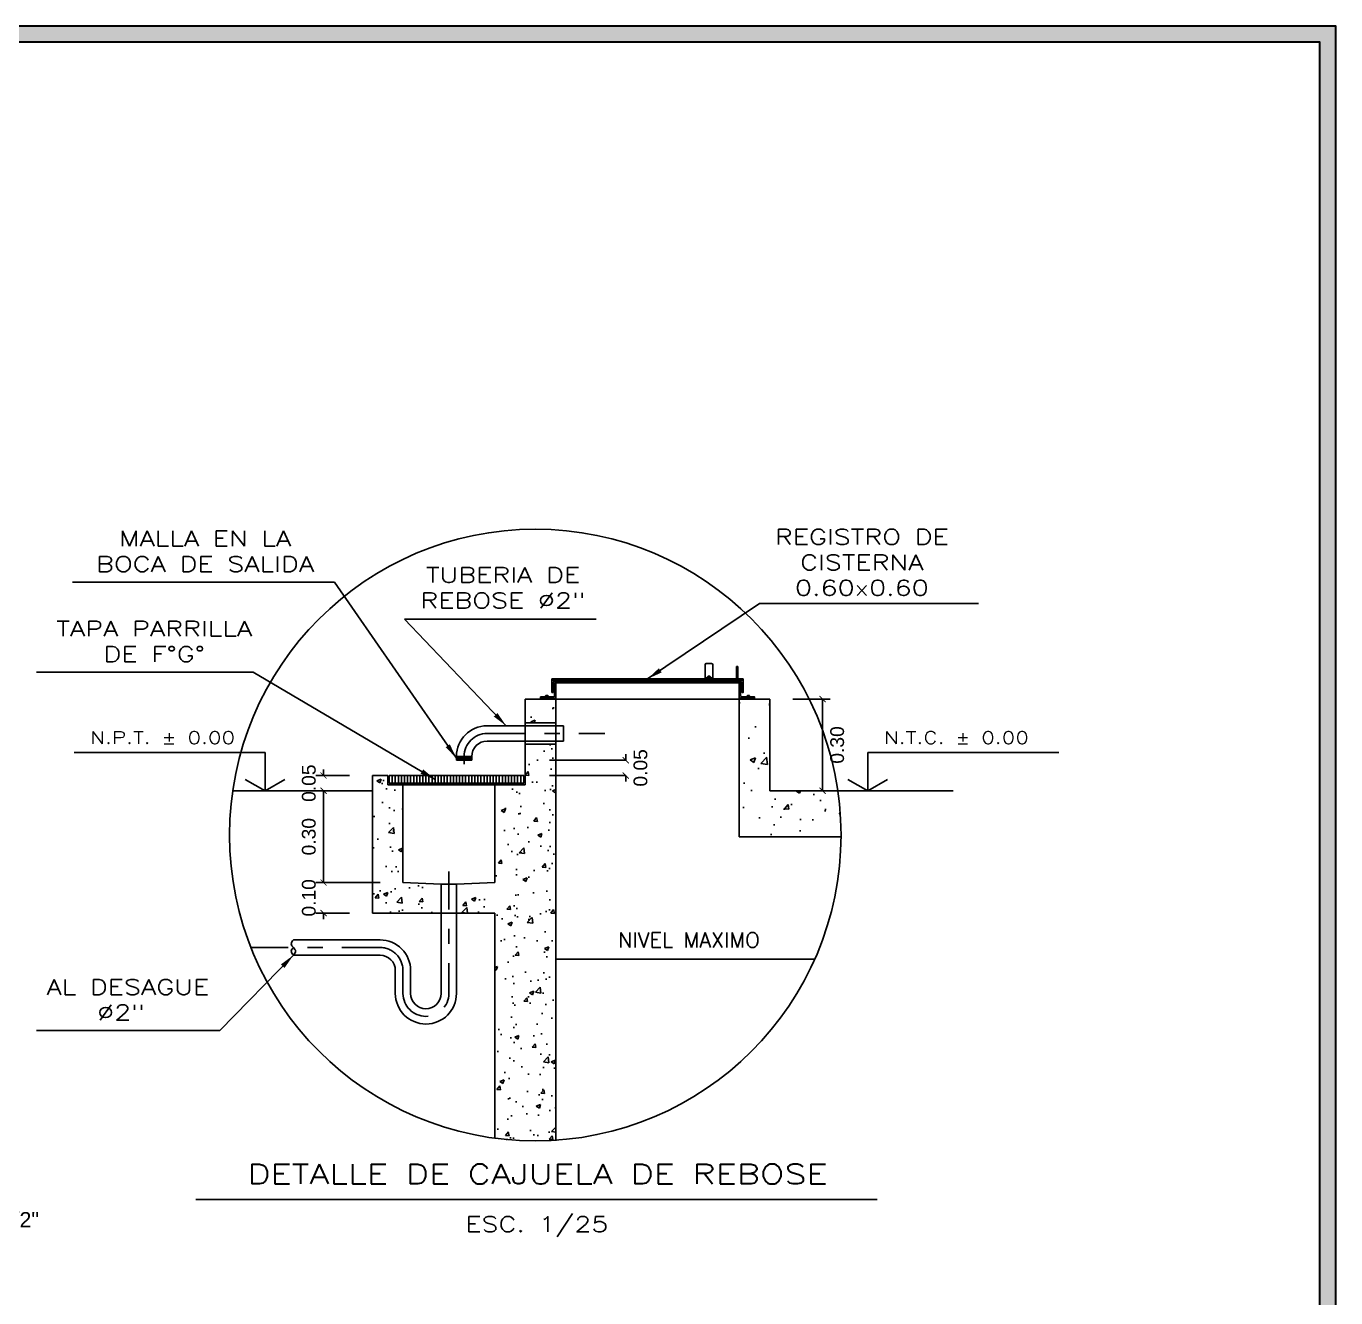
# Model space of a CAD drawing. Header units: metres. Extents: x 1996 to 3973, y 1777 to 3610.
# Drawn here: x 2076.35 to 2084.92, y 1797.08 to 1805.4 of the extents above; entities that cross this region are included whole.
import ezdxf

# ---------------------------------------------------------------- set-up
doc = ezdxf.new("R2010")
doc.units = ezdxf.units.M
doc.linetypes.add('DASHDOT', pattern=[1, 0.5, -0.25, 0, -0.25])
for name, color, linetype in [('0.1', 24, 'Continuous'), ('0.2', 2, 'Continuous'), ('0.3', 3, 'Continuous'), ('0.4', 4, 'Continuous'), ('0.5', 40, 'Continuous'), ('0.5B', 40, 'Continuous'), ('AMBIENTES', 2, 'Continuous'), ('DIMENCIONES', 1, 'Continuous'), ('EJES', 21, 'DASHDOT'), ('PUNTOS', 3, 'Continuous'), ('VIVIENDA1', 7, 'Continuous')]:
    doc.layers.add(name, color=color, linetype=linetype)
doc.styles.add('ARIAL', font='arial.ttf')
doc.styles.add('F-80', font='arial.ttf', dxfattribs={"height": 0.1})
doc.styles.add('L-80', font='stylu.ttf', dxfattribs={"height": 0.1})
doc.styles.add('R80-50', font='ROMANS.shx', dxfattribs={"width": 1.3, "height": 0.075})
doc.dimstyles.new('NOTA', dxfattribs={"dimtxt": 0.18, "dimasz": 0.18, "dimexe": 0.08, "dimexo": 0.1, "dimgap": 0.09, "dimtad": 1, "dimtoh": 1, "dimzin": 0, "dimdsep": 46, "dimtxsty": 'L-80', "dimcen": 0.09, "dimdle": 0.1, "dimclrd": 7, "dimclrt": 4, "dimadec": 0, "dimazin": 0, "dimtfac": 1, "dimtofl": 0, "dimtmove": 0, "dimatfit": 3, "dimfxl": 1, "dimtolj": 1, "dimtzin": 0, "dimarcsym": 0})
doc.dimstyles.new('vigas huber', dxfattribs={"dimtxt": 0.09, "dimasz": 0.04, "dimexe": 0.05, "dimexo": 0.15, "dimgap": 0.05, "dimtad": 2, "dimlfac": 0.5, "dimzin": 1, "dimdsep": 46, "dimtxsty": 'ARIAL', "dimblk": 'ARCHTICK', "dimcen": 0.05, "dimdle": 0.001, "dimclrd": 246, "dimclre": 246, "dimclrt": 246, "dimazin": 0, "dimtfac": 1, "dimtix": 1, "dimtofl": 0, "dimtmove": 2, "dimatfit": 3, "dimldrblk": 'ARCHTICK', "dimfxl": 0.5, "dimfxlon": 1, "dimtolj": 1, "dimtzin": 0, "dimlwd": 25, "dimarcsym": 0})
pattern_1 = [(50, (2089.7236, 1809.97747), (0.286904, -0.025101), [0.03, -0.33]), (355, (2089.7236, 1809.97747), (-0.0555005, 0.300877), [0.024, -0.264]), (100.4514, (2089.7475, 1809.97538), (0.231404, 0.275776), [0.025496, -0.280457]), (46.1842, (2089.7236, 1810.05747), (0.4268964, -0.066208), [0.045, -0.495]), (96.6356, (2089.75918, 1810.05196), (0.373865, 0.389647), [0.038244, -0.420685]), (351.1842, (2089.7236, 1810.05747), (0.373865, 0.389647), [0.036, -0.396]), (21, (2089.7636, 1810.03747), (0.238763, -0.1610476), [0.03, -0.33]), (326, (2089.7636, 1810.03747), (0.097326, 0.29006), [0.024, -0.264]), (71.4514, (2089.7835, 1810.02405), (0.336089, 0.129012), [0.025496, -0.280457]), (37.5, (2089.7236, 1809.97747), (0.00486394, 0.13315754), [0, -0.2608, 0, -0.268, 0, -0.265]), (7.5, (2089.7236, 1809.97747), (0.1052278, 0.1577647), [0, -0.1528, 0, -0.2548, 0, -0.101]), (327.5, (2089.6344, 1809.97747), (0.213529, -0.00902195), [0, -0.1, 0, -0.312, 0, -0.414]), (317.5, (2089.5944, 1809.97747), (0.2332745, 0.040042), [0, -0.13, 0, -0.2072, 0, -0.294])]

# ---------------------------------------------------------------- blocks, each defined once
blk = doc.blocks.new('_ARCHTICK')
at = {"color": 0, "linetype": 'ByBlock', "ltscale": 0.25, "const_width": 0.15}
blk.add_lwpolyline([(-0.5, -0.5), (0.5, 0.5)], dxfattribs=at)
blk = doc.blocks.new('*D98')
at = {"color": 246, "linetype": 'DASHDOT', "lineweight": -2, "transparency": 16777216}
for p, q in [((2078.6667, 1799.7982), (2078.2472, 1799.7982)), ((2078.4667, 1799.5982), (2078.2472, 1799.5982))]:
    blk.add_line(p, q, dxfattribs=at)
at = {"color": 246, "linetype": 'Continuous', "lineweight": 25, "transparency": 16777216}
for p, q in [((2078.2972, 1799.7982), (2078.2972, 1799.8382)), ((2078.2972, 1799.5982), (2078.2972, 1799.5582))]:
    blk.add_line(p, q, dxfattribs=at)
at = {"layer": 'Defpoints', "color": 0, "transparency": 16777216}
for p in [(2078.8167, 1799.7982), (2078.2972, 1799.5982), (2078.6167, 1799.5982)]:
    blk.add_point(p, dxfattribs=at)
at = {"color": 246, "lineweight": 25, "transparency": 16777216, "xscale": 0.04, "yscale": 0.04, "zscale": 0.04}
for p, rotation in [((2078.2972, 1799.7982), 270), ((2078.2972, 1799.5982), 90)]:
    blk.add_blockref('_ARCHTICK', p, dxfattribs=dict(at, rotation=rotation))
at = {"color": 246, "transparency": 16777216, "insert": (2078.2012, 1799.6982), "char_height": 0.09, "attachment_point": 5, "rotation": 90, "style": 'ARIAL'}
blk.add_mtext('\\A1;0.10', dxfattribs=at)
blk = doc.blocks.new('*D99')
at = {"color": 246, "linetype": 'DASHDOT', "lineweight": -2, "transparency": 16777216}
for p, q in [((2078.4667, 1800.3982), (2078.2472, 1800.3982)), ((2078.6667, 1799.7982), (2078.2472, 1799.7982))]:
    blk.add_line(p, q, dxfattribs=at)
at = {"color": 246, "linetype": 'Continuous', "lineweight": 25, "transparency": 16777216}
blk.add_line((2078.2972, 1800.3992), (2078.2972, 1799.7972), dxfattribs=at)
at = {"layer": 'Defpoints', "color": 0, "transparency": 16777216}
for p in [(2078.6167, 1800.3982), (2078.2972, 1799.7982), (2078.8167, 1799.7982)]:
    blk.add_point(p, dxfattribs=at)
at = {"color": 246, "lineweight": 25, "transparency": 16777216, "xscale": 0.04, "yscale": 0.04, "zscale": 0.04}
for p, rotation in [((2078.2972, 1800.3982), 90), ((2078.2972, 1799.7982), 270)]:
    blk.add_blockref('_ARCHTICK', p, dxfattribs=dict(at, rotation=rotation))
at = {"color": 246, "transparency": 16777216, "insert": (2078.2012, 1800.0982), "char_height": 0.09, "attachment_point": 5, "rotation": 90, "style": 'ARIAL'}
blk.add_mtext('\\A1;0.30', dxfattribs=at)
blk = doc.blocks.new('*D100')
at = {"color": 246, "linetype": 'DASHDOT', "lineweight": -2, "transparency": 16777216}
for p, q in [((2078.4667, 1800.4982), (2078.2472, 1800.4982)), ((2078.4667, 1800.3982), (2078.2472, 1800.3982))]:
    blk.add_line(p, q, dxfattribs=at)
at = {"color": 246, "linetype": 'Continuous', "lineweight": 25, "transparency": 16777216}
for p, q in [((2078.2972, 1800.4982), (2078.2972, 1800.5382)), ((2078.2972, 1800.3982), (2078.2972, 1800.3582))]:
    blk.add_line(p, q, dxfattribs=at)
at = {"layer": 'Defpoints', "color": 0, "transparency": 16777216}
for p in [(2078.2972, 1800.4982), (2078.6167, 1800.4982), (2078.6167, 1800.3982)]:
    blk.add_point(p, dxfattribs=at)
at = {"color": 246, "lineweight": 25, "transparency": 16777216, "xscale": 0.04, "yscale": 0.04, "zscale": 0.04}
for p, rotation in [((2078.2972, 1800.4982), 270), ((2078.2972, 1800.3982), 90)]:
    blk.add_blockref('_ARCHTICK', p, dxfattribs=dict(at, rotation=rotation))
at = {"color": 246, "transparency": 16777216, "insert": (2078.2012, 1800.4482), "char_height": 0.09, "attachment_point": 5, "rotation": 90, "style": 'ARIAL'}
blk.add_mtext('\\A1;0.05', dxfattribs=at)
blk = doc.blocks.new('*D101')
at = {"color": 246, "linetype": 'Continuous', "lineweight": 25, "transparency": 16777216}
for p, q in [((2080.2744, 1800.5982), (2080.2744, 1800.6382)), ((2080.2744, 1800.4982), (2080.2744, 1800.4582))]:
    blk.add_line(p, q, dxfattribs=at)
at = {"color": 246, "linetype": 'DASHDOT', "lineweight": -2, "transparency": 16777216}
for p, q in [((2079.7744, 1800.5982), (2080.3244, 1800.5982)), ((2079.7744, 1800.4982), (2080.3244, 1800.4982))]:
    blk.add_line(p, q, dxfattribs=at)
at = {"layer": 'Defpoints', "color": 0, "transparency": 16777216}
for p in [(2079.2667, 1800.5982), (2079.6067, 1800.4982), (2080.2744, 1800.4982)]:
    blk.add_point(p, dxfattribs=at)
at = {"color": 246, "lineweight": 25, "transparency": 16777216, "xscale": 0.04, "yscale": 0.04, "zscale": 0.04}
for p, rotation in [((2080.2744, 1800.5982), 270), ((2080.2744, 1800.4982), 90)]:
    blk.add_blockref('_ARCHTICK', p, dxfattribs=dict(at, rotation=rotation))
at = {"color": 246, "transparency": 16777216, "insert": (2080.3703, 1800.5482), "char_height": 0.09, "attachment_point": 5, "rotation": 90, "style": 'ARIAL'}
blk.add_mtext('\\A1;0.05', dxfattribs=at)
blk = doc.blocks.new('*D102')
at = {"color": 246, "linetype": 'DASHDOT', "lineweight": -2, "transparency": 16777216}
for p, q in [((2081.3667, 1800.9982), (2081.6111, 1800.9982)), ((2081.3667, 1800.3982), (2081.6111, 1800.3982))]:
    blk.add_line(p, q, dxfattribs=at)
at = {"color": 246, "linetype": 'Continuous', "lineweight": 25, "transparency": 16777216}
blk.add_line((2081.5611, 1800.9992), (2081.5611, 1800.3972), dxfattribs=at)
at = {"layer": 'Defpoints', "color": 0, "transparency": 16777216}
for p in [(2081.2167, 1800.9982), (2081.2167, 1800.3982), (2081.5611, 1800.3982)]:
    blk.add_point(p, dxfattribs=at)
at = {"color": 246, "lineweight": 25, "transparency": 16777216, "xscale": 0.04, "yscale": 0.04, "zscale": 0.04}
for p, rotation in [((2081.5611, 1800.9982), 90), ((2081.5611, 1800.3982), 270)]:
    blk.add_blockref('_ARCHTICK', p, dxfattribs=dict(at, rotation=rotation))
at = {"color": 246, "transparency": 16777216, "insert": (2081.6571, 1800.6982), "char_height": 0.09, "attachment_point": 5, "rotation": 90, "style": 'ARIAL'}
blk.add_mtext('\\A1;0.30', dxfattribs=at)

msp = doc.modelspace()

# ---------------------------------------------------------------- hatches: boundary and pattern name
h = msp.add_hatch(color=6)
h.dxf.hatch_style = 1
h.set_gradient(color1=(255, 0, 255), color2=(255, 51, 255), one_color=1, tint=0.6, name='CYLINDER')
h.paths.add_polyline_path([(2084.9181, 1776.7794), (2084.9181, 1805.3989), (2044.8521, 1805.3989), (2044.8521, 1776.7794)])
h.paths.add_polyline_path([(2084.8136, 1776.8884), (2084.8136, 1805.2944), (2044.9566, 1805.2944), (2044.9566, 1776.8884)], flags=16)
at = {"layer": '0.3'}
h = msp.add_hatch(dxfattribs=at)
h.set_pattern_fill('AR-CONC', color=256, scale=0.04, style=0)
h.set_pattern_definition(pattern_1)
h.paths.add_polyline_path([(2079.8167, 1800.8432), (2079.8167, 1800.9982), (2079.6167, 1800.9982), (2079.6167, 1800.8432)])
h = msp.add_hatch(dxfattribs=at)
h.set_pattern_fill('AR-CONC', color=256, scale=0.04, style=0)
h.set_pattern_definition([(50, (2089.7236, 1809.97747), (0.286904, -0.025101), [0.03, -0.33]), (355, (2089.7236, 1809.97747), (-0.0555005, 0.300877), [0.024, -0.264]), (100.4514, (2089.7475, 1809.97538), (0.2314038, 0.275776), [0.025496, -0.280457]), (46.1842, (2089.7236, 1810.05747), (0.4268964, -0.0662076), [0.045, -0.495]), (96.6356, (2089.75918, 1810.05196), (0.373865, 0.389647), [0.038244, -0.420685]), (351.1842, (2089.7236, 1810.05747), (0.373865, 0.389647), [0.036, -0.396]), (21, (2089.7636, 1810.03747), (0.2387628, -0.1610476), [0.03, -0.33]), (326, (2089.7636, 1810.03747), (0.097326, 0.29006), [0.024, -0.264]), (71.4514, (2089.7835, 1810.02405), (0.336089, 0.129012), [0.025496, -0.280457]), (37.5, (2089.7236, 1809.97747), (0.00486394, 0.13315754), [0, -0.2608, 0, -0.268, 0, -0.265]), (7.5, (2089.7236, 1809.97747), (0.1052278, 0.1577647), [0, -0.1528, 0, -0.2548, 0, -0.101]), (327.5, (2089.6344, 1809.97747), (0.213529, -0.00902195), [0, -0.1, 0, -0.312, 0, -0.414]), (317.5, (2089.5944, 1809.97747), (0.2332745, 0.040042), [0, -0.13, 0, -0.2072, 0, -0.294])])
h.paths.add_polyline_path([(2079.4167, 1799.7982), (2079.1667, 1799.7882), (2079.1667, 1799.5982), (2079.4167, 1799.5982), (2079.4167, 1798.1266, 0.050153), (2079.8167, 1798.1135), (2079.8167, 1800.7032), (2079.6167, 1800.7032), (2079.6167, 1800.4382), (2079.4167, 1800.4382)])
h = msp.add_hatch(dxfattribs=at)
h.set_pattern_fill('AR-CONC', color=256, scale=0.04, style=0)
h.set_pattern_definition(pattern_1)
h.paths.add_polyline_path([(2078.8167, 1800.4382), (2078.7167, 1800.4382), (2078.7167, 1800.4982), (2078.6167, 1800.4982), (2078.6167, 1799.5982), (2079.0667, 1799.5982), (2079.0667, 1799.7882), (2078.8167, 1799.7982)])
at = {"layer": 'DIMENCIONES', "ltscale": 0.7}
h = msp.add_hatch(dxfattribs=at)
h.set_pattern_fill('_USER', color=256, scale=0.01, angle=90, style=0, pattern_type=0)
h.set_pattern_definition([(90, (2089.723602, 1809.977474), (-0.01, 6e-19), [])])
h.paths.add_polyline_path([(2079.2167, 1800.6232), (2079.1667, 1800.6232), (2079.1667, 1800.5982), (2079.2167, 1800.5982)])
h.paths.add_polyline_path([(2079.2667, 1800.6232), (2079.2167, 1800.6232), (2079.2167, 1800.5982), (2079.2667, 1800.5982)])
at = {"layer": 'PUNTOS'}
h = msp.add_hatch(dxfattribs=at)
h.set_pattern_fill('AR-CONC', color=256, scale=0.05, style=0)
h.set_pattern_definition([(50, (2336.44895, 1790.53885), (0.3586301, -0.03137607), [0.0375, -0.4125]), (355, (2336.44895, 1790.53885), (-0.06937567, 0.37609607), [0.03, -0.33]), (100.4514, (2336.47884, 1790.53624), (0.2892547, 0.34471977), [0.0318701, -0.35057106]), (46.1842, (2336.44895, 1790.63885), (0.5336205, -0.0827595), [0.05625, -0.61875]), (96.6356, (2336.4934, 1790.63196), (0.4673314, 0.4870589), [0.0478051, -0.5258565]), (351.1842, (2336.44895, 1790.63885), (0.467331, 0.4870593), [0.045, -0.495]), (21, (2336.49895, 1790.61385), (0.29845353, -0.20130945), [0.0375, -0.4125]), (326, (2336.49895, 1790.61385), (0.12165767, 0.362575), [0.03, -0.33]), (71.4514, (2336.52382, 1790.59708), (0.4201113, 0.16126525), [0.0318701, -0.35057106]), (37.5, (2336.44895, 1790.53885), (0.00607993, 0.16644693), [0, -0.326, 0, -0.335, 0, -0.33125]), (7.5, (2336.44895, 1790.53885), (0.13153477, 0.19720586), [0, -0.191, 0, -0.3185, 0, -0.12625]), (327.5, (2336.33745, 1790.53885), (0.26691122, -0.011277436), [0, -0.125, 0, -0.39, 0, -0.5175]), (317.5, (2336.28745, 1790.53885), (0.29159308, 0.0500525), [0, -0.1625, 0, -0.259, 0, -0.3675])])
h.paths.add_polyline_path([(2081.0167, 1800.0982), (2081.682, 1800.0982, 0.037645), (2081.661, 1800.3982), (2081.2167, 1800.3982), (2081.2167, 1800.9982), (2081.0167, 1800.9982)])

# ---------------------------------------------------------------- linework, layer by layer
at = {"layer": '0.1'}
for p, q in [((2079.7907, 1801.1302), (2081.0427, 1801.1302)), ((2079.7907, 1801.1222), (2079.7907, 1801.1302)), ((2079.8167, 1801.1042), (2081.0167, 1801.1042)), ((2079.8707, 1801.1222), (2080.9627, 1801.1222)), ((2079.8707, 1801.1142), (2080.9627, 1801.1142)), ((2081.0427, 1801.1222), (2081.0427, 1801.1302)), ((2079.8167, 1800.9982), (2081.0167, 1800.9982)), ((2077.915, 1800.6482), (2076.665, 1800.6482)), ((2077.915, 1800.3982), (2077.915, 1800.6482)), ((2083.1069, 1800.6482), (2081.8569, 1800.6482)), ((2081.8569, 1800.3982), (2081.8569, 1800.6482)), ((2079.0667, 1799.7882), (2079.1667, 1799.7882))]:
    msp.add_line(p, q, dxfattribs=at)
at = {"layer": '0.2'}
for p, q in [((2080.8352, 1801.2302), (2080.8002, 1801.2302)), ((2080.7927, 1801.1302), (2080.7927, 1801.2227)), ((2080.8427, 1801.1302), (2080.8427, 1801.2227)), ((2081.0077, 1801.2102), (2080.9977, 1801.2102)), ((2080.9977, 1801.1302), (2080.9977, 1801.2102)), ((2081.0077, 1801.1302), (2081.0077, 1801.2102)), ((2080.8352, 1801.1377), (2080.8002, 1801.1377)), ((2079.3667, 1800.8232), (2079.8667, 1800.8232)), ((2079.8667, 1800.8232), (2079.8667, 1800.7232)), ((2079.3667, 1800.7232), (2079.8667, 1800.7232)), ((2079.1667, 1800.5982), (2079.1667, 1800.6232)), ((2079.1667, 1800.6232), (2079.2667, 1800.6232)), ((2079.1667, 1800.5982), (2079.2667, 1800.5982)), ((2079.2667, 1800.5982), (2079.2667, 1800.6232)), ((2078.7267, 1800.4982), (2079.6067, 1800.4982)), ((2078.7267, 1800.4982), (2078.7267, 1800.4482)), ((2078.7467, 1800.4982), (2078.7467, 1800.4482)), ((2078.7667, 1800.4982), (2078.7667, 1800.4482)), ((2078.7867, 1800.4982), (2078.7867, 1800.4482)), ((2078.8067, 1800.4982), (2078.8067, 1800.4482)), ((2078.8267, 1800.4982), (2078.8267, 1800.4482)), ((2078.8467, 1800.4982), (2078.8467, 1800.4482)), ((2078.8667, 1800.4982), (2078.8667, 1800.4482)), ((2078.8867, 1800.4982), (2078.8867, 1800.4482)), ((2078.9067, 1800.4982), (2078.9067, 1800.4482)), ((2078.9267, 1800.4982), (2078.9267, 1800.4482)), ((2078.9467, 1800.4982), (2078.9467, 1800.4482)), ((2078.9667, 1800.4982), (2078.9667, 1800.4482)), ((2078.9867, 1800.4982), (2078.9867, 1800.4482)), ((2079.0067, 1800.4982), (2079.0067, 1800.4482)), ((2079.0267, 1800.4982), (2079.0267, 1800.4482)), ((2079.0467, 1800.4982), (2079.0467, 1800.4482)), ((2079.0667, 1800.4982), (2079.0667, 1800.4482)), ((2079.0867, 1800.4982), (2079.0867, 1800.4482)), ((2079.1067, 1800.4982), (2079.1067, 1800.4482)), ((2079.1267, 1800.4982), (2079.1267, 1800.4482)), ((2079.1467, 1800.4982), (2079.1467, 1800.4482)), ((2079.1667, 1800.4982), (2079.1667, 1800.4482)), ((2079.1867, 1800.4982), (2079.1867, 1800.4482)), ((2079.2067, 1800.4982), (2079.2067, 1800.4482)), ((2079.2267, 1800.4982), (2079.2267, 1800.4482)), ((2079.2467, 1800.4982), (2079.2467, 1800.4482)), ((2079.2667, 1800.4982), (2079.2667, 1800.4482)), ((2079.2867, 1800.4982), (2079.2867, 1800.4482)), ((2079.3067, 1800.4982), (2079.3067, 1800.4482)), ((2079.3267, 1800.4982), (2079.3267, 1800.4482)), ((2079.3467, 1800.4982), (2079.3467, 1800.4482)), ((2079.3667, 1800.4982), (2079.3667, 1800.4482)), ((2079.3867, 1800.4982), (2079.3867, 1800.4482)), ((2079.4067, 1800.4982), (2079.4067, 1800.4482)), ((2079.4267, 1800.4982), (2079.4267, 1800.4482)), ((2079.4467, 1800.4982), (2079.4467, 1800.4482)), ((2079.4667, 1800.4982), (2079.4667, 1800.4482)), ((2079.4867, 1800.4982), (2079.4867, 1800.4482)), ((2079.5067, 1800.4482), (2079.5067, 1800.4982)), ((2079.5267, 1800.4982), (2079.5267, 1800.4482)), ((2079.5467, 1800.4982), (2079.5467, 1800.4482)), ((2079.5667, 1800.4982), (2079.5667, 1800.4482)), ((2079.5867, 1800.4982), (2079.5867, 1800.4482)), ((2079.6067, 1800.4482), (2079.6067, 1800.4982)), ((2078.7267, 1800.4482), (2079.6067, 1800.4482)), ((2078.8167, 1800.4382), (2079.4167, 1800.4382)), ((2079.1667, 1799.7899), (2079.1667, 1799.0732)), ((2078.6667, 1799.3232), (2078.1002, 1799.3232)), ((2079.8167, 1799.2982), (2081.5103, 1799.2982)), ((2078.7667, 1799.0732), (2078.7667, 1799.2232))]:
    msp.add_line(p, q, dxfattribs=at)
at = {"layer": '0.2', "color": 6}
msp.add_line((2077.4618, 1797.7249), (2081.9175, 1797.7249), dxfattribs=at)
at = {"layer": '0.2'}
for points in [[(2080.8077, 1801.1377), (2080.8077, 1801.1402, -0.414214), (2080.8152, 1801.1477), (2080.8202, 1801.1477, -0.414214), (2080.8277, 1801.1402), (2080.8277, 1801.1377)], [(2079.7677, 1801.0122), (2079.7677, 1801.0147, 0.414214), (2079.7602, 1801.0222), (2079.7552, 1801.0222, 0.414214), (2079.7477, 1801.0147), (2079.7477, 1801.0122)], [(2081.0657, 1801.0122), (2081.0657, 1801.0147, -0.414214), (2081.0732, 1801.0222), (2081.0782, 1801.0222, -0.414214), (2081.0857, 1801.0147), (2081.0857, 1801.0122)], [(2079.0667, 1799.7899), (2079.0667, 1799.0732, -1), (2078.8667, 1799.0732), (2078.8667, 1799.2232, 0.414214), (2078.6667, 1799.4232), (2078.1002, 1799.4232)]]:
    msp.add_lwpolyline(points, format="xyb", dxfattribs=at)
for points in [[(2079.8167, 1801.0042), (2079.7167, 1801.0042), (2079.7167, 1801.0122), (2079.7987, 1801.0122, 0.414214), (2079.8087, 1801.0222), (2079.8087, 1801.1042), (2079.8167, 1801.1042)], [(2079.7987, 1801.1042, -0.414214), (2079.8087, 1801.1142), (2079.8707, 1801.1142), (2079.8707, 1801.1222), (2079.7907, 1801.1222), (2079.7907, 1801.0422), (2079.7987, 1801.0422)], [(2081.0347, 1801.1042, 0.414214), (2081.0247, 1801.1142), (2080.9627, 1801.1142), (2080.9627, 1801.1222), (2081.0427, 1801.1222), (2081.0427, 1801.0422), (2081.0347, 1801.0422)], [(2081.0167, 1801.0042), (2081.1167, 1801.0042), (2081.1167, 1801.0122), (2081.0347, 1801.0122, -0.414214), (2081.0247, 1801.0222), (2081.0247, 1801.1042), (2081.0167, 1801.1042)]]:
    msp.add_lwpolyline(points, format="xyb", close=True, dxfattribs=at)
at = {"layer": '0.2', "color": 14, "ltscale": 0.7}
msp.add_circle((2079.682, 1800.1089), 2, dxfattribs=at)
at = {"layer": '0.2'}
for centre, radius, start, end in [((2080.8002, 1801.2227), 0.0075, 90, 180), ((2080.8352, 1801.2227), 0.0075, 0, 90), ((2080.8002, 1801.1302), 0.0075, 90, 180), ((2080.8352, 1801.1302), 0.0075, 0, 90), ((2079.3667, 1800.6232), 0.2, 90, 180), ((2079.3667, 1800.6232), 0.1, 90, 180), ((2078.6667, 1799.2232), 0.1, 360, 90), ((2078.9667, 1799.0732), 0.2, 180, 0)]:
    msp.add_arc(centre, radius, start, end, dxfattribs=at)
msp.add_spline([(2078.1002, 1799.4227), (2078.0858, 1799.3977), (2078.1002, 1799.3732), (2078.1142, 1799.3498), (2078.1002, 1799.3237)], degree=3, dxfattribs=at)
msp.add_open_spline([(2078.1002, 1799.3732), (2078.0934, 1799.3655), (2078.0793, 1799.3493), (2078.0931, 1799.3325), (2078.1002, 1799.3237)], degree=3, knots=[0.08690292, 0.08690292, 0.08690292, 0.08690292, 0.1282167, 0.1730137, 0.1730137, 0.1730137, 0.1730137], dxfattribs=at)
at = {"layer": '0.4'}
for p, q in [((2077.915, 1800.3982), (2077.7851, 1800.4732)), ((2077.915, 1800.3982), (2078.0449, 1800.4732)), ((2081.8569, 1800.3982), (2081.727, 1800.4732)), ((2081.8569, 1800.3982), (2081.9868, 1800.4732))]:
    msp.add_line(p, q, dxfattribs=at)
at = {"layer": '0.5B'}
for p, q in [((2079.6167, 1800.8432), (2079.6167, 1800.9982)), ((2079.6167, 1800.9982), (2079.8167, 1800.9982)), ((2079.8167, 1800.9982), (2079.8167, 1800.8432)), ((2081.2167, 1800.9982), (2081.0167, 1800.9982)), ((2081.0167, 1800.0982), (2081.0167, 1800.9982)), ((2081.2167, 1800.3982), (2081.2167, 1800.9982)), ((2079.6167, 1800.8432), (2079.8167, 1800.8432)), ((2079.6167, 1800.4382), (2079.6167, 1800.7032)), ((2079.6167, 1800.7032), (2079.8167, 1800.7032)), ((2079.8167, 1800.7032), (2079.8167, 1798.1089)), ((2078.7167, 1800.4982), (2078.6167, 1800.4982)), ((2078.6167, 1800.4982), (2078.6167, 1799.5982)), ((2078.7167, 1800.4982), (2078.7167, 1800.4382)), ((2078.6167, 1800.3982), (2077.703, 1800.3982)), ((2078.8167, 1800.4382), (2078.7167, 1800.4382)), ((2078.8167, 1800.4382), (2078.8167, 1799.7982)), ((2079.4167, 1799.7982), (2079.4167, 1800.4382)), ((2079.4167, 1800.4382), (2079.6167, 1800.4382)), ((2081.2167, 1800.3982), (2081.661, 1800.3982)), ((2078.6167, 1799.7982), (2078.6167, 1800.3382)), ((2081.0167, 1800.0982), (2081.682, 1800.0982)), ((2078.8167, 1799.7982), (2079.0667, 1799.7882)), ((2079.1667, 1799.7882), (2079.4167, 1799.7982)), ((2078.6167, 1799.5982), (2079.4167, 1799.5982)), ((2079.4167, 1799.5982), (2079.4167, 1798.1266))]:
    msp.add_line(p, q, dxfattribs=at)
at = {"layer": 'DIMENCIONES', "ltscale": 0.5}
for p, q in [((2079.6167, 1800.8432), (2079.6167, 1800.7032)), ((2079.8167, 1800.8432), (2079.8167, 1800.7032))]:
    msp.add_line(p, q, dxfattribs=at)
at = {"layer": 'DIMENCIONES', "ltscale": 0.7}
msp.add_line((2081.661, 1800.3982), (2082.4152, 1800.3982), dxfattribs=at)
at = {"layer": 'EJES', "ltscale": 0.5}
for p, q in [((2079.3667, 1800.7732), (2080.1369, 1800.7732)), ((2079.2167, 1800.5732), (2079.2167, 1800.6232))]:
    msp.add_line(p, q, dxfattribs=at)
msp.add_lwpolyline([(2079.1167, 1799.8716), (2079.1167, 1799.0732, -1), (2078.8167, 1799.0732), (2078.8167, 1799.2232, 0.414214), (2078.6667, 1799.3732), (2077.8002, 1799.3732)], format="xyb", dxfattribs=at)
msp.add_arc((2079.3667, 1800.6232), 0.15, 90, 180, dxfattribs=at)
at = {"layer": 'VIVIENDA1', "color": 6, "linetype": 'ByBlock', "lineweight": 30}
for points in [[(2084.9181, 1776.7794), (2084.9181, 1805.3989), (2044.8521, 1805.3989), (2044.8521, 1776.7794)], [(2084.8136, 1776.8884), (2084.8136, 1805.2944), (2044.9566, 1805.2944), (2044.9566, 1776.8884)]]:
    msp.add_lwpolyline(points, close=True, dxfattribs=at)

# ---------------------------------------------------------------- texts
at = {"layer": '0.3', "style": 'R80-50'}
msp.add_text('NIVEL MAXIMO', height=0.1, dxfattribs=at).set_placement((2080.2241, 1799.3726))
at = {"layer": '0.3', "attachment_point": 5, "style": 'R80-50'}
for s, insert, char_height in [('MALLA EN LA \\PBOCA DE SALIDA', (2077.5229, 1801.9645), 0.1), ('REGISTRO DE\\PCISTERNA\\P0.60x0.60', (2081.8183, 1801.8921), 0.1), ('TUBERIA DE \\PREBOSE %%C2"', (2079.4711, 1801.7264), 0.1), ('TAPA PARRILLA\\PDE F°G°', (2077.1899, 1801.3754), 0.1), (' N.P.T. ± 0.00', (2077.209, 1800.7461), 0.08), (' N.T.C. ± 0.00', (2082.4009, 1800.7461), 0.08), (' AL DESAGUE\\P%%C2"', (2076.9725, 1799.0317), 0.1), ('ESC. 1/25', (2079.6924, 1797.5473), 0.1)]:
    msp.add_mtext(s, dxfattribs=dict(at, insert=insert, char_height=char_height))
at = {"layer": '0.5', "color": 6, "insert": (2079.6961, 1797.7838), "char_height": 0.13, "attachment_point": 5, "style": 'R80-50'}
msp.add_mtext('DETALLE DE CAJUELA DE REBOSE\\P ', dxfattribs=at)
at = {"layer": 'AMBIENTES', "style": 'F-80'}
msp.add_text('SUBE TUB. %%C1 1/2"', height=0.1, dxfattribs=at).set_placement((2075.1908, 1797.5432))

# ---------------------------------------------------------------- dimensions: what is measured, and where the dimension line sits
for base, p1, p2, picture, middle in [((2081.5611, 1800.3982), (2081.2167, 1800.9982), (2081.2167, 1800.3982), '*D102', (2081.6571, 1800.6982)), ((2080.2744, 1800.4982), (2079.2667, 1800.5982), (2079.6067, 1800.4982), '*D101', (2080.3703, 1800.5482)), ((2078.2972, 1800.4982), (2078.6167, 1800.3982), (2078.6167, 1800.4982), '*D100', (2078.2012, 1800.4482)), ((2078.2972, 1799.7982), (2078.6167, 1800.3982), (2078.8167, 1799.7982), '*D99', (2078.2012, 1800.0982)), ((2078.2972, 1799.5982), (2078.8167, 1799.7982), (2078.6167, 1799.5982), '*D98', (2078.2012, 1799.6982))]:
    dim = msp.add_linear_dim(base=base, p1=p1, p2=p2, angle=90, dimstyle='vigas huber')
    dim.commit()
    dim.dimension.update_dxf_attribs({"geometry": picture, "text_midpoint": middle})

# ---------------------------------------------------------------- leaders
at = {"layer": '0.1'}
for points in [[(2079.1667, 1800.6107), (2078.3688, 1801.7636), (2076.6546, 1801.7636)], [(2080.4167, 1801.1302), (2081.1489, 1801.6239), (2082.5815, 1801.6239)], [(2079.4917, 1800.8232), (2078.8267, 1801.5207), (2080.081, 1801.5207)], [(2079.0267, 1800.4732), (2077.8367, 1801.1745), (2076.4193, 1801.1745)], [(2078.1002, 1799.3232), (2077.6193, 1798.8308), (2076.4193, 1798.8308)]]:
    msp.add_leader(points, dimstyle='NOTA', override={"dimasz": 0.1, "dimclrd": 256}, dxfattribs=at)

doc.saveas('drawing.dxf')
